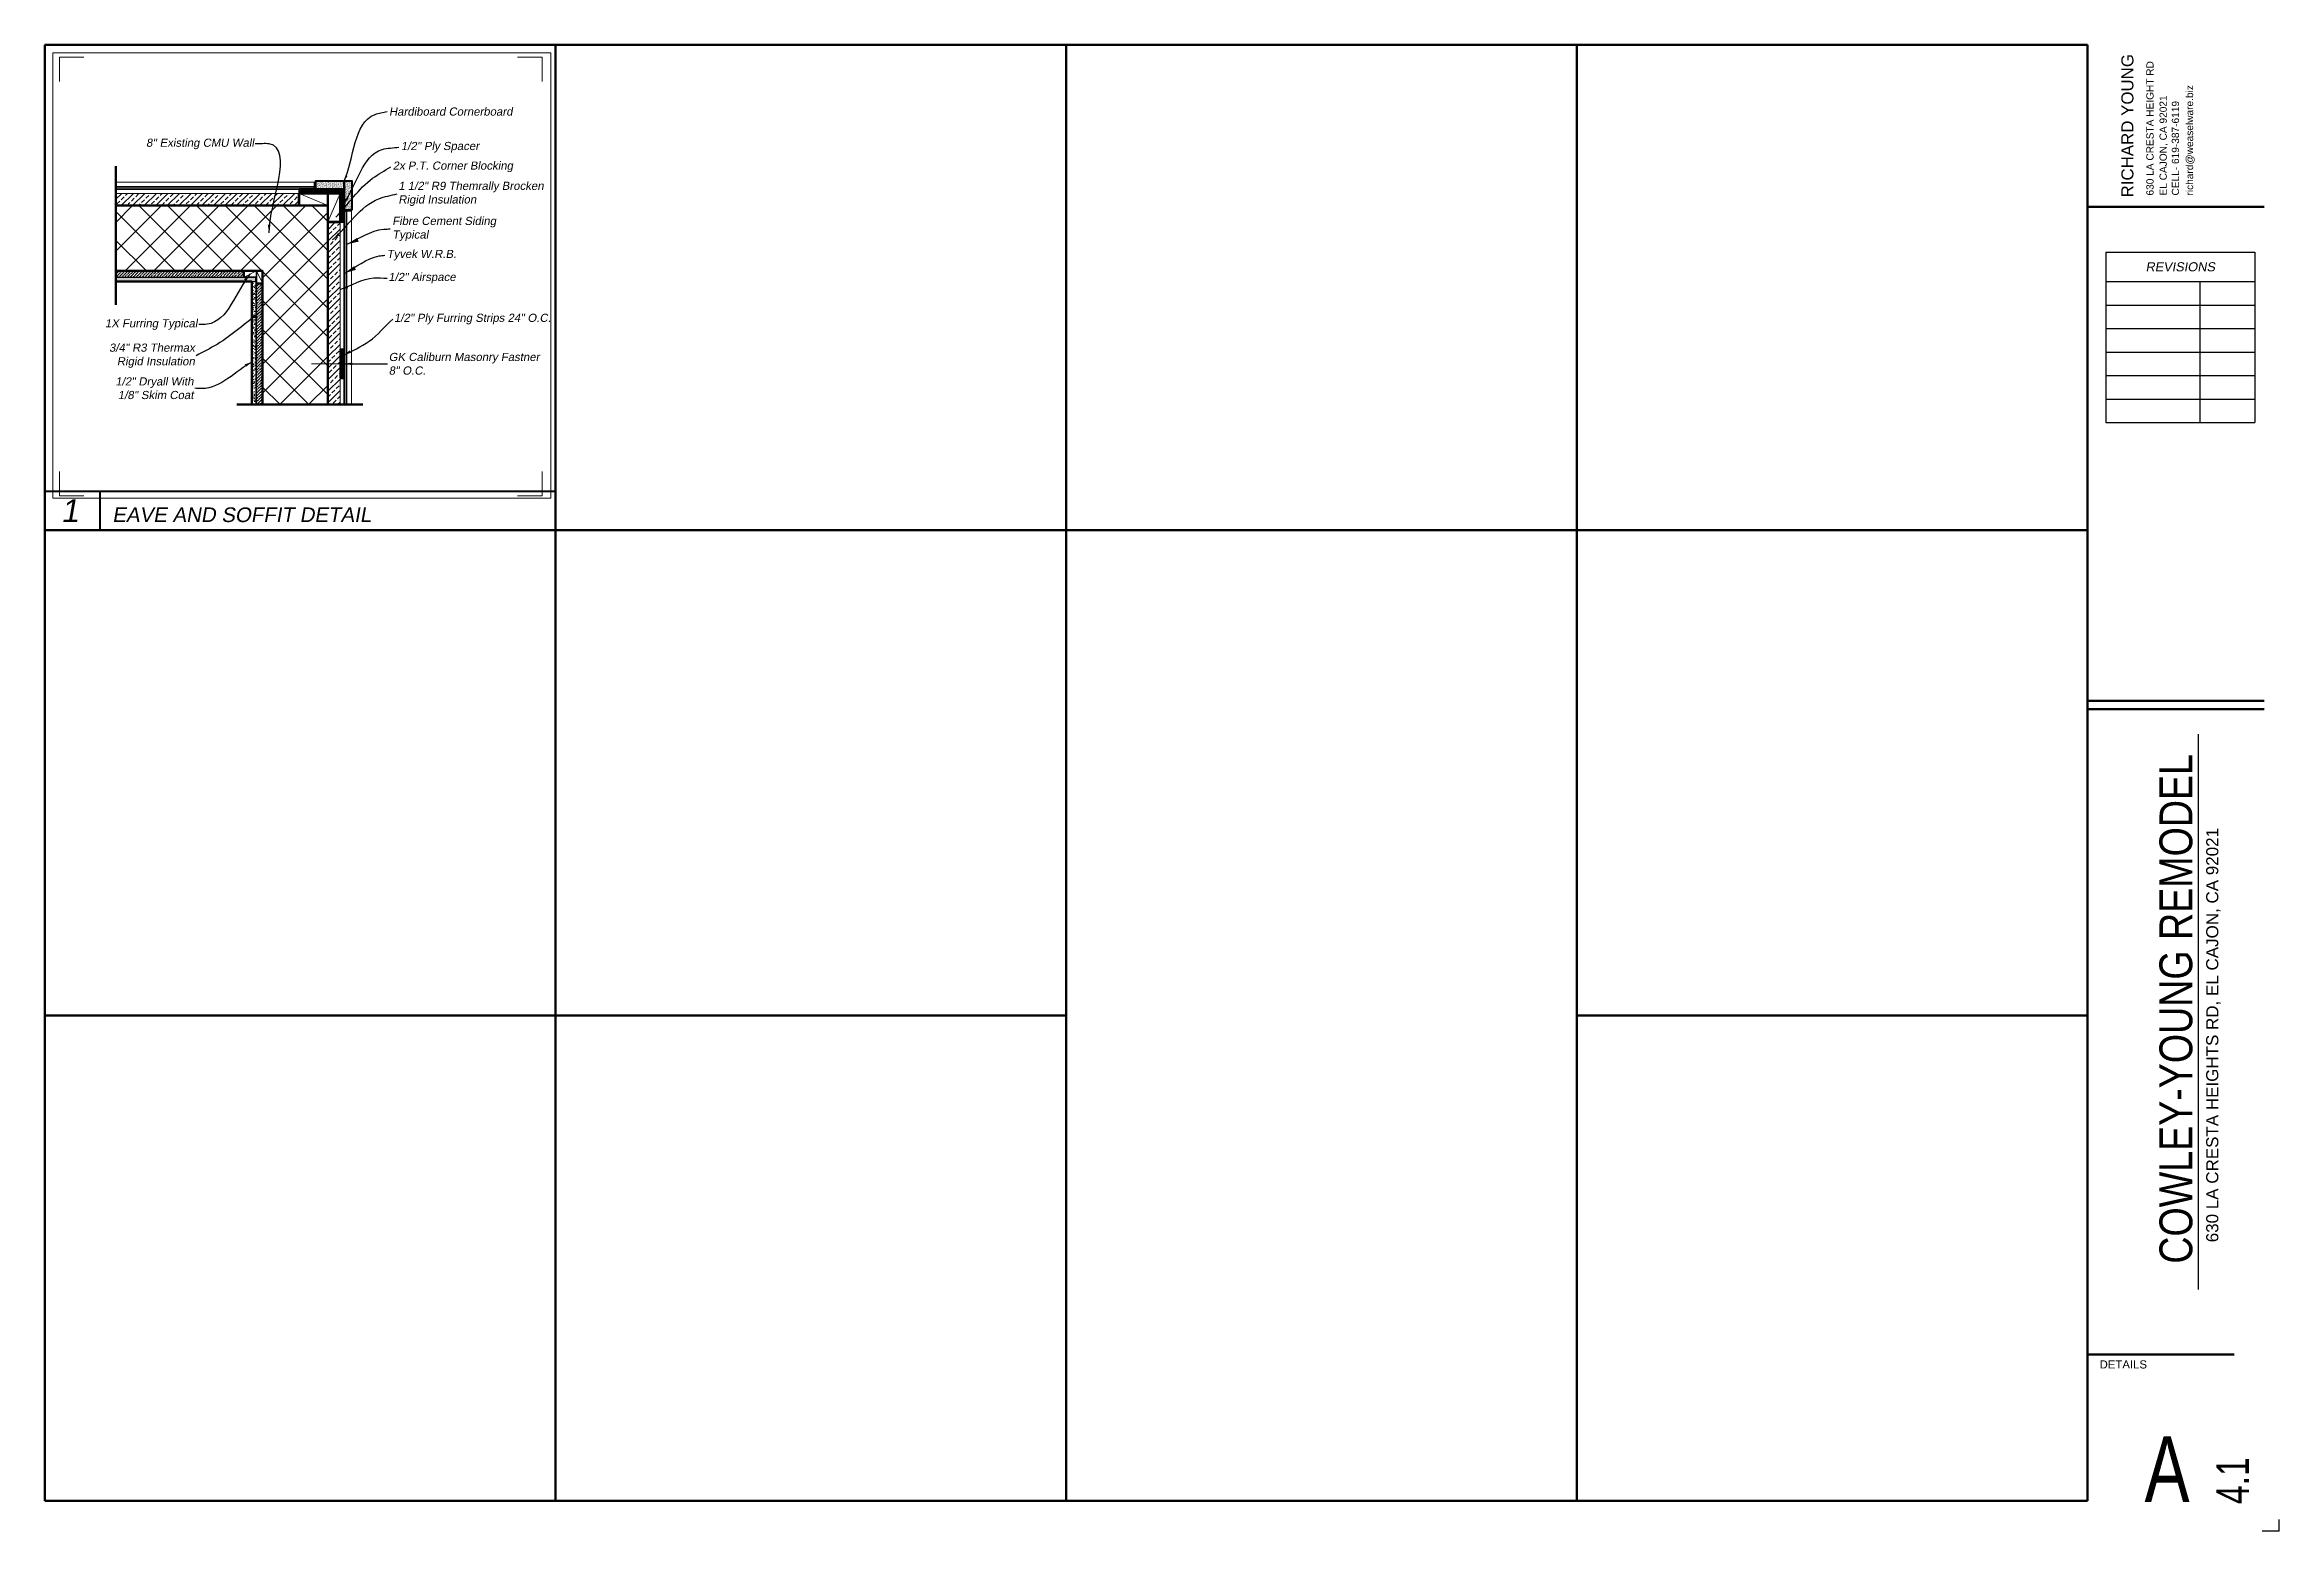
# Paper-space layout 'A-4.2' of a CAD drawing. Header units: inches. Extents: x 1.3 to 35.6, y 0.4 to 23.2.
# The model-space entities are those that its viewports show. They can reach past a viewport. Long polylines and large blocks are cut down to what shows.
import ezdxf
from ezdxf.enums import TextEntityAlignment as Align

# ---------------------------------------------------------------- set-up
doc = ezdxf.new("R2010")
doc.units = ezdxf.units.IN
doc.header["$MEASUREMENT"] = 0
doc.layers.add('SECTIONS', color=70, linetype='Continuous', lineweight=0)
doc.layers.add('VP', color=164, linetype='Continuous', lineweight=0, plot=False)
doc.styles.add('DS-TXT1', font='arial.ttf', dxfattribs={"oblique": 10})
doc.styles.get("Standard").update_dxf_attribs({"font": 'arial.ttf', "oblique": 10})
doc.styles.add('Title', font='swissck.ttf')
doc.dimstyles.new('DS-Fraction$7', dxfattribs={"dimtxt": 0.125, "dimasz": 0.125, "dimexe": 0.06, "dimexo": 0.06, "dimgap": 0.02, "dimtad": 0, "dimdec": 3, "dimzin": 0, "dimdsep": 46, "dimlunit": 4, "dimtxsty": 'DS-TXT1', "dimblk": 'BOXFILLED', "dimcen": -0.06, "dimclrd": 256, "dimclre": 256, "dimclrt": 256, "dimadec": 0, "dimazin": 0, "dimtfac": 1, "dimtdec": 3, "dimtmove": 1, "dimatfit": 3, "dimfxl": 1, "dimfrac": 2, "dimtolj": 1, "dimtzin": 0, "dimlwd": 0, "dimlwe": -1, "dimarcsym": 0})
pattern_1 = [(45, (-9.7597, -1.5269), (-0.70710678, 0.70710678), []), (45, (-9.0526, -1.5269), (-0.70710678, 0.70710678), [0.5, -0.25])]
pattern_2 = [(45, (-9.75966, -1.5269), (0.132582521, 0.486135912), [0.625, -0.125, 0, -0.125])]
pattern_3 = [(37.5, (-9.75966, -1.5269), (-0.012598672, 0.385364754), [0, -0.304, 0, -0.34, 0, -0.325]), (7.5, (-9.75966, -1.5269), (0.35395534, 0.56442921), [0, -0.164, 0, -0.274, 0, -0.105]), (327.5, (-10.00566, -1.5269), (0.622828372, 0.00113181), [0, -0.1, 0, -0.36, 0, -0.47]), (317.5, (-10.00566, -1.5269), (0.60122532, 0.17553511), [0, -0.05, 0, -0.236, 0, -0.27])]
pattern_4 = [(127.5, (-4.99938, 3.74636), (-0.192682377, -0.006299336), [0, -0.152, 0, -0.17, 0, -0.1625]), (97.5, (-4.99938, 3.74636), (-0.282214607, 0.17697767), [0, -0.082, 0, -0.137, 0, -0.0525]), (57.5, (-4.99938, 3.62336), (-0.000565905, 0.311414186), [0, -0.05, 0, -0.18, 0, -0.235]), (47.5, (-4.99938, 3.62336), (-0.087767556, 0.30061266), [0, -0.025, 0, -0.118, 0, -0.135])]

# ---------------------------------------------------------------- blocks, each defined once
blk = doc.blocks.new('*T429')
at = {"color": 0, "linetype": 'ByBlock', "lineweight": -2, "transparency": 16777216}
for p, q in [((0, 0), (2.283, 0)), ((0, 0), (0, -2.613)), ((2.283, 0), (2.283, -2.613)), ((0, -0.453), (2.283, -0.453)), ((1.44, -0.453), (1.44, -2.613)), ((0, -0.813), (2.283, -0.813)), ((0, -1.173), (2.283, -1.173)), ((0, -1.533), (2.283, -1.533)), ((0, -1.893), (2.283, -1.893)), ((0, -2.253), (2.283, -2.253)), ((0, -2.613), (2.283, -2.613))]:
    blk.add_line(p, q, dxfattribs=at)
at = {"color": 0, "transparency": 16777216, "insert": (1.141, -0.227), "char_height": 0.1399, "width": 2.16297, "attachment_point": 5}
blk.add_mtext('REVISIONS', dxfattribs=at)
blk = doc.blocks.new('*U428')
at = {"lineweight": 70}
for p, q in [((-2.933, 22.776), (-2.933, 0.464)), ((-2.933, 2.709), (-0.685, 2.709))]:
    blk.add_line(p, q, dxfattribs=at)
at = {"lineweight": 60}
for p, q in [((-2.933, 20.291), (-0.225, 20.291)), ((-2.933, 12.721), (-0.225, 12.721)), ((-2.933, 12.594), (-0.225, 12.594))]:
    blk.add_line(p, q, dxfattribs=at)
for p, q in [((-1.229, 3.706), (-1.229, 12.215)), ((0.007, 0.002), (-0.257, 0.002)), ((0.007, 0), (0.007, 0.181))]:
    blk.add_line(p, q)
blk.add_blockref('*T429', (-2.65, 19.599))
for s, height, p in [('RICHARD YOUNG', 0.18503, (-2.228, 20.436)), ('630 LA CRESTA HEIGHT RD', 0.11102, (-1.919, 20.465)), ('EL CAJON, CA 92021', 0.11102, (-1.717, 20.465)), ('richard@weaselware.biz', 0.11102, (-1.313, 20.465)), ('CELL- 619-387-6119', 0.11102, (-1.529, 20.465)), ('630 LA CRESTA HEIGHTS RD, EL CAJON, CA 92021', 0.18624, (-0.927, 4.428))]:
    blk.add_text(s, height=height, rotation=90).set_placement(p)
at = {"style": 'Title'}
blk.add_text('COWLEY-YOUNG REMODEL', height=0.50285, rotation=90, dxfattribs=at).set_placement((-1.326, 4.1))
blk.add_attdef('SHT_TITLE', text='', height=0.125).set_placement((-0.778, 2.422), align=Align.RIGHT)
at = {"style": 'Title', "width": 0.9}
blk.add_attdef('SHT', text='', height=1.002, dxfattribs=at).set_placement((-1.171, 0.451), align=Align.RIGHT)
blk.add_attdef('NUM', (-0.686, 0.417), '', height=0.5, rotation=90, dxfattribs=at)
blk = doc.blocks.new('_BoxFilled')
at = {"color": 0, "linetype": 'ByBlock', "lineweight": -2}
blk.add_line((-0.5, 0), (-1, 0), dxfattribs=at)
at = {"color": 0, "linetype": 'ByBlock'}
blk.add_solid([(-0.5, 0.5), (0.5, 0.5), (-0.5, -0.5), (0.5, -0.5)], dxfattribs=at)

msp = doc.modelspace()

# ---------------------------------------------------------------- hatches: boundary and pattern name
at = {"layer": 'SECTIONS', "linetype": 'Continuous', "lineweight": 5}
h = msp.add_hatch(dxfattribs=at)
h.set_pattern_fill('AR-SAND', color=256, scale=0.1, angle=90)
h.set_pattern_definition(pattern_4)
h.paths.add_polyline_path([(565.40651, 3657.92069), (541.12153, 3657.92069), (541.12153, 3657.60819), (565.40651, 3657.60819)])
h = msp.add_hatch(dxfattribs=at)
h.set_pattern_fill('ANSI33', color=256, scale=4)
h.set_pattern_definition(pattern_1)
h.paths.add_polyline_path([(563.46901, 3657.10819), (541.12153, 3657.10819), (541.12153, 3655.60819), (563.46901, 3655.60819)])
h = msp.add_hatch(dxfattribs=at)
h.set_pattern_fill('_USER', color=256, scale=0.125, pattern_type=0)
h.set_pattern_definition([(0, (-4.99938, 3.74636), (0, 0.125), [])])
h.paths.add_polyline_path([(569.09401, 3657.60819), (563.59401, 3657.60819), (563.59401, 3657.10819), (569.09401, 3657.10819)])
h = msp.add_hatch(dxfattribs=at)
h.set_pattern_fill('AR-SAND', color=256, scale=0.1, angle=90)
h.set_pattern_definition(pattern_4)
h.paths.add_polyline_path([(569.09401, 3658.60819), (565.59401, 3658.60819), (565.59401, 3657.60819), (569.09401, 3657.60819)])
h = msp.add_hatch(dxfattribs=at)
h.set_pattern_fill('_USER', color=256, scale=0.125, angle=90, pattern_type=0)
h.set_pattern_definition([(90, (-4.99938, 3.74636), (-0.125, 8e-18), [])])
h.paths.add_polyline_path([(569.09401, 3657.10819), (568.59401, 3657.10819), (568.59401, 3653.60819), (569.09401, 3653.60819)])
h = msp.add_hatch(dxfattribs=at)
h.set_pattern_fill('AR-SAND', color=256, scale=0.1, angle=90)
h.set_pattern_definition(pattern_4)
h.paths.add_polyline_path([(570.09401, 3658.60819), (569.09401, 3658.60819), (569.09401, 3657.60819), (569.09401, 3655.10819), (570.09401, 3655.10819)])
h = msp.add_hatch(dxfattribs=at)
h.set_pattern_fill('ANSI37', color=256, scale=20)
h.set_pattern_definition([(45, (-9.7597, -1.527), (-1.767767, 1.767767), []), (135, (-9.7597, -1.527), (-1.767767, -1.767767), [])])
h.paths.add_polyline_path([(567.09401, 3655.60819), (541.12153, 3655.60819), (541.12153, 3647.60819), (559.09401, 3647.60819), (559.09401, 3631.21699), (567.09401, 3631.21699)])
h = msp.add_hatch(dxfattribs=at)
h.set_pattern_fill('AR-SAND', color=256, scale=0.1, angle=90)
h.set_pattern_definition(pattern_4)
h.paths.add_polyline_path([(569.40651, 3654.92069), (569.09401, 3654.92069), (569.09401, 3631.21699), (569.40651, 3631.21699)])
h = msp.add_hatch(dxfattribs=at)
h.set_pattern_fill('ANSI33', color=256, scale=4)
h.set_pattern_definition(pattern_1)
h.paths.add_polyline_path([(568.59401, 3653.48319), (567.09401, 3653.48319), (567.09401, 3631.21699), (568.59401, 3631.21699)])
h = msp.add_hatch(dxfattribs=at)
h.set_pattern_fill('ANSI36', color=256, scale=2)
h.set_pattern_definition(pattern_2)
h.paths.add_polyline_path([(556.71901, 3647.60819), (541.12153, 3647.60819), (541.12153, 3646.85819), (556.71901, 3646.85819)])
h = msp.add_hatch(dxfattribs=at)
h.set_pattern_fill('AR-SAND', color=256, scale=0.2)
h.set_pattern_definition(pattern_3)
h.paths.add_polyline_path([(558.21901, 3646.79569), (541.12153, 3646.79569), (541.12153, 3646.29569), (558.21901, 3646.29569)])
h = msp.add_hatch(dxfattribs=at)
h.set_pattern_fill('AR-SAND', color=256, scale=0.2)
h.set_pattern_definition(pattern_3)
h.paths.add_polyline_path([(558.27528, 3646.29569), (557.77528, 3646.29569), (557.77528, 3631.21699), (558.27528, 3631.21699)])
h = msp.add_hatch(dxfattribs=at)
h.set_pattern_fill('ANSI36', color=256, scale=2)
h.set_pattern_definition(pattern_2)
h.paths.add_polyline_path([(559.09401, 3645.98319), (558.34401, 3645.98319), (558.34401, 3631.21699), (559.09401, 3631.21699)])
h = msp.add_hatch(dxfattribs=at)
h.set_pattern_fill('_USER', color=256, scale=0.125, angle=90, pattern_type=0)
h.set_pattern_definition([(90, (-4.99938, -15.39571), (-0.125, 8e-18), [])])
h.paths.add_polyline_path([(569.09401, 3637.96612), (568.59401, 3637.96612), (568.59401, 3634.46612), (569.09401, 3634.46612)])

# ---------------------------------------------------------------- linework, layer by layer
at = {"layer": 'SECTIONS', "linetype": 'Continuous', "lineweight": 90}
for p, q in [((541.12153, 3660.45234), (541.12153, 3643.44692)), ((571.38853, 3631.21699), (555.94247, 3631.21699))]:
    msp.add_line(p, q, dxfattribs=at)
at = {"layer": 'SECTIONS', "linetype": 'Continuous', "lineweight": 5}
for p, q in [((558.19913, 3658.49993), (541.12153, 3658.49993)), ((569.09401, 3657.60819), (541.12153, 3657.60819)), ((565.40651, 3658.49993), (558.19913, 3658.49993)), ((563.59401, 3657.10819), (567.09401, 3655.60819)), ((565.40651, 3657.92069), (565.40651, 3658.49993)), ((568.59401, 3657.10819), (567.09401, 3653.60819)), ((569.09401, 3657.60819), (569.09401, 3631.21699)), ((569.40651, 3654.92069), (569.98575, 3654.92069)), ((569.98575, 3654.92069), (569.98575, 3631.21699)), ((556.84401, 3646.85819), (558.34401, 3647.60819)), ((558.34401, 3647.60819), (559.09401, 3646.10819))]:
    msp.add_line(p, q, dxfattribs=at)
at = {"layer": 'SECTIONS', "linetype": 'Continuous', "lineweight": 13}
for p, q in [((569.09401, 3636.21612), (565.09401, 3636.21612)), ((569.09401, 3636.46612), (568.85216, 3636.21612)), ((569.09401, 3635.96612), (568.85216, 3636.21612)), ((569.09401, 3635.96612), (569.09401, 3636.46612))]:
    msp.add_line(p, q, dxfattribs=at)
at = {"layer": 'SECTIONS', "linetype": 'Continuous', "lineweight": 35}
for points in [[(565.40651, 3657.92069), (541.12153, 3657.92069), (541.12153, 3657.60819), (565.40651, 3657.60819)], [(558.34401, 3646.85819), (558.34401, 3647.60819), (556.84401, 3647.60819), (556.84401, 3646.85819)], [(558.34401, 3646.10819), (559.09401, 3646.10819), (559.09401, 3647.60819), (558.34401, 3647.60819)]]:
    msp.add_lwpolyline(points, close=True, dxfattribs=at)
at = {"layer": 'SECTIONS', "linetype": 'Continuous', "lineweight": 5}
for points in [[(541.12153, 3657.10819), (563.46901, 3657.10819), (563.46901, 3655.60819), (541.12153, 3655.60819)], [(567.09401, 3631.21699), (567.09401, 3653.48319), (568.59401, 3653.48319), (568.59401, 3631.21699)], [(541.12153, 3647.60819), (556.71901, 3647.60819), (556.71901, 3646.85819), (541.12153, 3646.85819)], [(541.12153, 3646.29569), (558.21901, 3646.29569), (558.21901, 3646.79569), (541.12153, 3646.79569)], [(558.27528, 3631.21699), (558.27528, 3646.29569), (557.77528, 3646.29569), (557.77528, 3631.21699)], [(558.34401, 3631.21699), (558.34401, 3645.98319), (559.09401, 3645.98319), (559.09401, 3631.21699)]]:
    msp.add_lwpolyline(points, dxfattribs=at)
at = {"layer": 'SECTIONS', "linetype": 'Continuous', "lineweight": 40}
for points in [[(569.09401, 3657.10819), (569.09401, 3657.60819), (563.59401, 3657.60819), (563.59401, 3657.10819)], [(565.59401, 3657.60819), (569.09401, 3657.60819), (569.09401, 3658.60819), (565.59401, 3658.60819)], [(568.59401, 3653.60819), (569.09401, 3653.60819), (569.09401, 3657.10819), (568.59401, 3657.10819)], [(570.09401, 3655.10819), (570.09401, 3658.60819), (569.09401, 3658.60819), (569.09401, 3655.10819)], [(568.59401, 3634.46612), (569.09401, 3634.46612), (569.09401, 3637.96612), (568.59401, 3637.96612)]]:
    msp.add_lwpolyline(points, close=True, dxfattribs=at)
at = {"layer": 'SECTIONS', "linetype": 'Continuous', "lineweight": 50}
for points in [[(567.09401, 3655.60819), (563.59401, 3655.60819), (563.59401, 3657.10819), (567.09401, 3657.10819)], [(567.09401, 3653.60819), (567.09401, 3657.10819), (568.59401, 3657.10819), (568.59401, 3653.60819)]]:
    msp.add_lwpolyline(points, close=True, dxfattribs=at)
for points in [[(567.09401, 3631.21699), (567.09401, 3655.60819), (541.12153, 3655.60819)], [(541.12153, 3647.60819), (559.09401, 3647.60819), (559.09401, 3631.21699)]]:
    msp.add_lwpolyline(points, dxfattribs=at)
at = {"layer": 'SECTIONS', "linetype": 'Continuous', "lineweight": 35}
msp.add_lwpolyline([(569.09401, 3631.21699), (569.09401, 3654.92069), (569.40651, 3654.92069), (569.40651, 3631.21699)], dxfattribs=at)
at = {"layer": 'SECTIONS', "linetype": 'Continuous', "lineweight": 70}
msp.add_lwpolyline([(541.12153, 3646.29569), (557.77528, 3646.29569), (557.77528, 3631.21699)], dxfattribs=at)
at = {"layer": 'SECTIONS', "linetype": 'Continuous', "lineweight": 5}
for centre, radius, start, end in [((565.56559, 3658.59228), 0.18395, 210.1333893, 278.8857589), ((565.53356, 3658.04946), 0.1809, 225.3854093, 289.5212201), ((569.53528, 3655.04774), 0.1809, 160.4787799, 224.6145907), ((570.07809, 3655.07978), 0.18395, 171.1142411, 239.8666107)]:
    msp.add_arc(centre, radius, start, end, dxfattribs=at)
at = {"layer": 'VP', "linetype": 'Continuous', "lineweight": 5}
for points in [[(534.19768, 3670.81367), (534.19768, 3673.81367), (537.19768, 3673.81367)], [(590.35317, 3673.81367), (593.35317, 3673.81367), (593.35317, 3670.81367)], [(537.19768, 3620.02203), (534.19768, 3620.02203), (534.19768, 3623.02203)], [(593.35317, 3623.02203), (593.35317, 3620.02203), (590.35317, 3620.02203)]]:
    msp.add_lwpolyline(points, dxfattribs=at)

# ---------------------------------------------------------------- texts
at = {"layer": 'SECTIONS', "linetype": 'Continuous', "lineweight": 5, "char_height": 1, "style": 'DS-TXT1'}
for s, insert, attachment_point in [('\\A1;Hardiboard Cornerboard', (574.60325, 3667.13064), 4), ('\\A1;8" Existing CMU Wall', (558.0501, 3663.16936), 6), ('\\A1;1/2" Ply Spacer', (576.06246, 3662.76643), 4), ('\\A1;2x P.T. Corner Blocking', (575.0514, 3660.35819), 4), ('\\A1;1 1/2" R9 Themrally Brocken\\PRigid Insulation', (575.74841, 3657.04995), 4), ('\\A1;Fibre Cement Siding\\PTypical', (574.99838, 3652.75114), 4), ('\\A1;Tyvek W.R.B.', (574.31666, 3649.53127), 4), ('\\A1;1/2" Airspace', (574.51556, 3646.71392), 4), ('\\A1;1X Furring Typical', (551.11591, 3641.03288), 6), ('\\A1;1/2" Ply Furring Strips 24" O.C.', (575.21104, 3641.7055), 4), ('\\A1;3/4" R3 Thermax\\PRigid Insulation', (550.79815, 3637.21407), 6), ('\\A1;GK Caliburn Masonry Fastner\\P8" O.C.', (574.56818, 3636.21612), 4), ('\\A1;1/2" Dryall With\\P1/8" Skim Coat', (550.63815, 3633.22168), 6)]:
    msp.add_mtext(s, dxfattribs=dict(at, insert=insert, attachment_point=attachment_point))

# ---------------------------------------------------------------- leaders
at = {"layer": 'SECTIONS', "linetype": 'Continuous', "lineweight": 5, "path_type": 1, "annotation_type": 0, "has_hookline": 1}
for points, override, hookline_direction, text_width in [([(569.09401, 3658.60819), (572.89184, 3666.7806), (574.36325, 3667.13064)], {"dimscale": 12, "dimasz": 0.0625, "dimgap": 0.02, "dimtad": 0}, 0, 15.10907), ([(559.90427, 3652.26815), (559.90427, 3663.16936), (558.2101, 3663.16936)], {"dimscale": 8, "dimgap": 0.02, "dimtad": 0}, 1, 13.25396), ([(569.09401, 3655.92461), (573.75439, 3662.49095), (575.82246, 3662.76643)], {"dimscale": 12, "dimasz": 0.0625, "dimgap": 0.02, "dimtad": 0}, 0, 9.62749), ([(568.10167, 3654.17969), (572.59697, 3658.96316), (574.8114, 3660.35819)], {"dimscale": 12, "dimasz": 0.0625, "dimgap": 0.02, "dimtad": 0}, 0, 14.79666), ([(567.69026, 3651.42994), (573.35491, 3656.45206), (575.58841, 3657.04995)], {"dimscale": 8, "dimgap": 0.02, "dimtad": 0}, 0, 17.74141), ([(569.40651, 3650.86255), (573.95274, 3652.72018), (574.75838, 3652.75114)], {"dimscale": 12, "dimgap": 0.02, "dimtad": 0}, 0, 12.70525), ([(569.09401, 3647.30216), (573.39497, 3649.43841), (574.07666, 3649.53127)], {"dimscale": 12, "dimgap": 0.02, "dimtad": 0}, 0, 8.55968), ([(557.59401, 3647.23319), (552.31829, 3641.07628), (551.27591, 3641.03288)], {"dimscale": 8, "dimgap": 0.02, "dimtad": 0}, 1, 11.26163), ([(568.59401, 3645.32071), (572.74427, 3646.74485), (574.35556, 3646.71392)], {"dimscale": 8, "dimgap": 0.02, "dimtad": 0}, 0, 8.23049), ([(558.78968, 3642.55172), (553.53439, 3638.60273), (550.95815, 3637.21407)], {"dimscale": 8, "dimgap": 0.02, "dimtad": 0}, 1, 10.62516), ([(568.98004, 3637.24471), (572.17002, 3638.99432), (575.05104, 3641.7055)], {"dimscale": 8, "dimgap": 0.02, "dimtad": 0}, 0, 19.14262), ([(557.87761, 3636.47635), (551.6668, 3633.17828), (550.79815, 3633.22168)], {"dimscale": 8, "dimgap": 0.02, "dimtad": 0}, 1, 9.51085), ([(569.09401, 3636.21612), (573.82559, 3636.21612), (574.40818, 3636.21612)], {"dimscale": 8, "dimgap": 0.02, "dimtad": 0}, 0, 18.60526)]:
    msp.add_leader(points, dimstyle='DS-Fraction$7', override=override, dxfattribs=dict(at, hookline_direction=hookline_direction, text_width=text_width))

psp = doc.layouts.new('A-4.2')

# ---------------------------------------------------------------- linework, layer by layer
at = {"layer": 'SECTIONS', "linetype": 'Continuous', "lineweight": 60}
for p, q in [((32.635, 23.191), (1.337, 23.191)), ((1.337, 23.191), (1.337, 0.879)), ((9.161, 23.191), (9.161, 0.879)), ((16.986, 23.191), (16.986, 0.879)), ((24.811, 23.191), (24.811, 0.879)), ((1.337, 15.754), (32.635, 15.754)), ((1.337, 8.316), (16.986, 8.316)), ((24.811, 8.316), (32.635, 8.316)), ((32.635, 0.879), (1.337, 0.879))]:
    psp.add_line(p, q, dxfattribs=at)
at = {"layer": 'SECTIONS', "linetype": 'Continuous', "lineweight": 40}
psp.add_line((2.181, 16.35), (2.181, 15.754), dxfattribs=at)
psp.add_lwpolyline([(9.161, 15.754), (1.337, 15.754), (1.337, 16.35), (9.161, 16.35)], close=True, dxfattribs=at)

# ---------------------------------------------------------------- block references
ref = psp.add_blockref('*U428', (35.568, 0.415))
ref.add_attrib('SHT', 'A', dxfattribs={"height": 1.002, "style": 'Title', "width": 0.9}).set_placement((34.2, 0.866), align=Align.RIGHT)
ref.add_attrib('NUM', '4.1', (35.11, 0.831), dxfattribs={"height": 0.5, "rotation": 90, "style": 'Title', "width": 0.9})
ref.add_attrib('SHT_TITLE', 'DETAILS', dxfattribs={"height": 0.125}).set_placement((33.549, 2.909), align=Align.RIGHT)

# ---------------------------------------------------------------- texts
at = {"layer": 'SECTIONS', "linetype": 'Continuous', "lineweight": 5, "oblique": 10}
for s, height, p in [('1', 0.35, (1.584, 15.877)), ('EAVE AND SOFFIT DETAIL', 0.22419, (2.372, 15.877))]:
    psp.add_text(s, height=height, dxfattribs=at).set_placement(p)

# ---------------------------------------------------------------- viewports
at = {"layer": 'VP', "linetype": 'Continuous', "lineweight": 15, "view_target_point": (563.90891, 3647.03719)}
psp.add_viewport(center=(5.276, 19.654), size=(7.629, 6.82379), view_center_point=(0, 0), view_height=54.5903124, dxfattribs=at)

doc.saveas('drawing.dxf')
